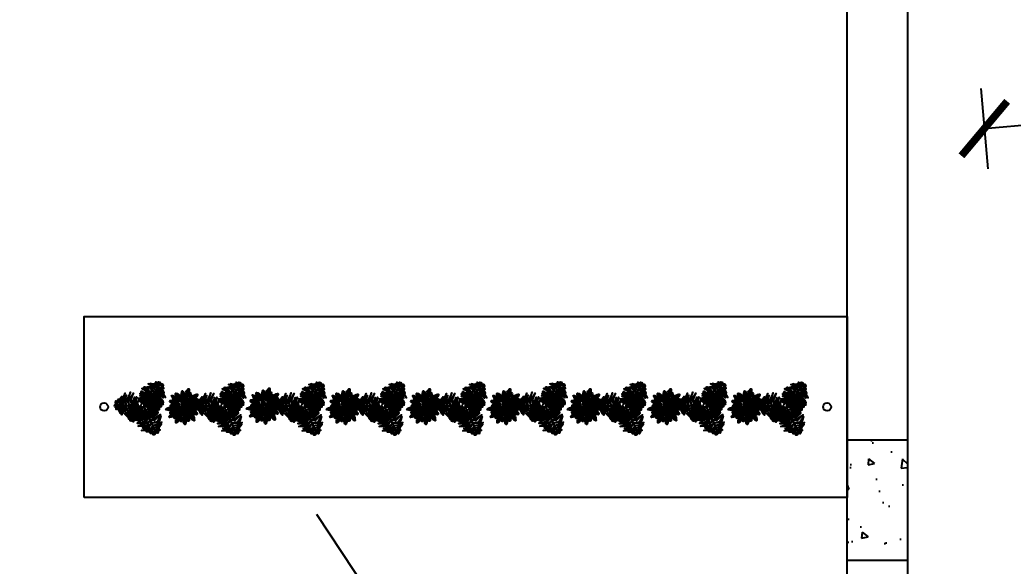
# Model space of a CAD drawing. Header units: metres. Extents: x 97 to 197, y 104 to 205.
# Drawn here: x 125.87 to 128.338, y 114.172 to 115.53 of the extents above; entities that cross this region are included whole.
import ezdxf

# ---------------------------------------------------------------- set-up
doc = ezdxf.new("R2010")
doc.units = ezdxf.units.M
doc.linetypes.add('Projeção', pattern=[3.96875, 2.38125, -1.5875])
doc.layers.get('0').update_dxf_attribs({"plot": 0})
doc.layers.add('01-Defpoints', color=7, linetype='Continuous', plot=False)
for name, color, linetype in [('1-ALV_CORTE', 5, 'Continuous'), ('13-EST_PILARES', 6, 'Continuous'), ('15-COTAS', 14, 'Continuous'), ('18-HATCH', 1, 'Continuous'), ('5-PISO', 1, 'Continuous'), ('6-VEGETAÇÃO', 104, 'Continuous'), ('7-PISO_INF', 253, 'Continuous'), ('9-PROJ_INF', 8, 'Projeção')]:
    doc.layers.add(name, color=color, linetype=linetype)
doc.styles.get("Standard").update_dxf_attribs({"font": 'arial.ttf', "height": 2.5})
doc.dimstyles.new('COTA ANOTATIVA', dxfattribs={"dimtxt": 2.5, "dimasz": 2.5, "dimexe": 2, "dimexo": 1, "dimgap": 0.5, "dimtad": 1, "dimzin": 4, "dimdsep": 46, "dimtxsty": 'Standard', "dimblk": 'ARCHTICK', "dimcen": 1, "dimclrd": 256, "dimclre": 256, "dimclrt": 256, "dimazin": 0, "dimtfac": 1, "dimtofl": 0, "dimtmove": 1, "dimatfit": 3, "dimldrblk": 'DOT', "dimfxl": 2, "dimfxlon": 1, "dimtolj": 1, "dimtzin": 0, "dimarcsym": 0})

# ---------------------------------------------------------------- blocks, each defined once
blk = doc.blocks.new('*U51')
at = {"layer": '5-PISO', "ltscale": 0.1}
blk.add_circle((0.0563, 0), 0.01, dxfattribs=at)
blk = doc.blocks.new('*U52')
at = {"layer": '1-ALV_CORTE', "color": 0, "linetype": 'ByBlock', "lineweight": -2, "transparency": 16777216}
for p in [(0.4533, -3.7), (0.5531, -3.7), (0.6529, -3.7), (0.7527, -3.7), (0.8526, -3.7), (0.9524, -3.7), (1.0522, -3.7), (1.1521, -3.7), (1.2519, -3.7), (1.3517, -3.7), (1.4516, -3.7), (1.5514, -3.7), (1.6512, -3.7), (1.7511, -3.7), (1.8509, -3.7), (1.9507, -3.7), (2.0506, -3.7), (2.1504, -3.7), (2.2502, -3.7)]:
    blk.add_blockref('*U51', p, dxfattribs=at)
blk = doc.blocks.new('A$C5E6B4C6F')
at = {"layer": '6-VEGETAÇÃO', "color": 76}
for points in [[(1.617, 1.726, -2.033), (1.464, 1.918, -2.092), (1.33, 1.988, -2.139), (1.499, 1.959, -2.083)], [(1.678, 1.813, -2.089), (1.51, 1.965, -2.183), (1.405, 2.011, -2.201), (1.562, 1.992, -2.214)], [(1.721, 1.874, -2.146), (1.59, 2.021, -2.244), (1.711, 1.971, -2.224)], [(1.777, 1.953, -2.259), (1.674, 2.021, -2.303), (1.628, 2.076, -2.362), (1.733, 2.028, -2.352)], [(1.806, 1.994, -2.342), (1.736, 2.07, -2.421), (1.789, 2.063, -2.443)], [(1.752, 1.917, -2.19), (1.76, 1.917, -2.19), (1.824, 2.009, -2.376), (1.817, 2.009, -2.376)], [(1.807, 1.996, -2.35), (1.927, 1.923, -2.425), (1.888, 1.979, -2.436)], [(0.357, 1.156, -2.032), (0.303, 1.302, -2.064), (0.415, 1.63, -2.175), (0.231, 1.292, -2.049)], [(0.595, 1.14, -2.069), (0.539, 1.339, -2.115), (0.629, 1.659, -2.22), (0.475, 1.345, -2.105)], [(0.708, 1.124, -2.084), (0.662, 1.376, -2.146), (0.747, 1.632, -2.233), (0.591, 1.377, -2.135)], [(1.482, 1.535, -2.067), (1.345, 1.656, -2.117), (1.097, 1.789, -2.205), (1.417, 1.703, -2.096)], [(1.557, 1.641, -2.048), (1.395, 1.82, -2.109), (1.136, 1.834, -2.194), (1.405, 1.9, -2.11)], [(1.207, 1.531, -0.981), (1.324, 1.574, -0.958), (1.424, 1.573, -1.089), (1.316, 1.62, -0.901)], [(1.395, 1.411, -2.091), (1.402, 1.411, -2.091), (1.64, 1.748, -2.031), (1.632, 1.748, -2.031)], [(1.556, 1.648, -2.048), (1.774, 1.585, -2.101), (1.908, 1.441, -2.163), (1.78, 1.66, -2.08)], [(1.629, 1.743, -2.032), (1.782, 1.718, -2.064), (2.011, 1.456, -2.175), (1.809, 1.784, -2.049)], [(1.633, 1.748, -2.029), (1.64, 1.748, -2.029), (1.76, 1.917, -2.19), (1.752, 1.917, -2.19)], [(1.691, 1.821, -2.104), (1.846, 1.789, -2.2), (1.954, 1.636, -2.209), (1.866, 1.836, -2.236)], [(1.778, 1.935, -2.243), (1.871, 1.881, -2.305), (1.934, 1.803, -2.299), (1.865, 1.938, -2.361)], [(0.052, 1.184, -2.342), (0.02, 1.085, -2.421), (0, 1.135, -2.443)], [(0.049, 1.184, -2.35), (0.052, 1.325, -2.425), (0.023, 1.263, -2.436)], [(0.145, 1.176, -2.19), (0.152, 1.176, -2.19), (0.041, 1.186, -2.376), (0.033, 1.186, -2.376)], [(0.102, 1.18, -2.259), (0.094, 1.057, -2.303), (0.07, 0.989, -2.362), (0.058, 1.103, -2.352)], [(0.117, 1.189, -2.243), (0.117, 1.297, -2.305), (0.153, 1.391, -2.299), (0.07, 1.263, -2.361)], [(0.351, 1.157, -2.029), (0.358, 1.157, -2.029), (0.152, 1.176, -2.19), (0.145, 1.176, -2.19)], [(0.259, 1.171, -2.104), (0.209, 1.321, -2.2), (0.288, 1.491, -2.209), (0.158, 1.315, -2.236)], [(0.475, 1.141, -2.048), (0.422, 1.361, -2.101), (0.479, 1.549, -2.163), (0.353, 1.329, -2.08)], [(0.796, 1.116, -2.149), (0.756, 1.287, -2.126), (0.781, 1.468, -2.215), (0.703, 1.281, -2.034)], [(1.196, 1.453, -1.072), (1.373, 1.5, -1.059), (1.421, 1.484, -1.129), (1.346, 1.542, -1.001)], [(1.502, 1.177, -1.5), (1.501, 1.373, -1.508), (1.382, 1.522, -1.658), (1.541, 1.415, -1.461)], [(1.426, 1.455, -2.084), (1.667, 1.369, -2.146), (1.847, 1.168, -2.233), (1.703, 1.43, -2.135)], [(1.496, 1.546, -2.069), (1.696, 1.494, -2.115), (1.929, 1.256, -2.22), (1.734, 1.547, -2.105)], [(1.567, 1.195, -1.421), (1.577, 1.394, -1.416), (1.543, 1.509, -1.462), (1.612, 1.399, -1.373)], [(1.582, 1.199, -1.406), (1.664, 1.106, -1.383), (1.707, 0.838, -1.514), (1.704, 1.13, -1.326)], [(1.652, 1.219, -1.388), (1.644, 1.403, -1.435), (1.609, 1.487, -1.463), (1.691, 1.394, -1.423)], [(0.198, 1.171, -2.146), (0.136, 0.983, -2.244), (0.119, 1.114, -2.224)], [(0.272, 1.164, -2.089), (0.224, 0.942, -2.183), (0.237, 0.829, -2.201), (0.175, 0.974, -2.214)], [(0.379, 1.154, -2.033), (0.289, 0.926, -2.092), (0.295, 0.774, -2.139), (0.235, 0.936, -2.083)], [(0.481, 1.145, -2.048), (0.407, 0.915, -2.109), (0.525, 0.683, -2.194), (0.333, 0.884, -2.11)], [(0.762, 1.119, -2.091), (0.769, 1.119, -2.091), (0.359, 1.157, -2.031), (0.351, 1.157, -2.031)], [(0.611, 1.133, -2.067), (0.575, 0.954, -2.117), (0.583, 0.673, -2.205), (0.497, 0.993, -2.096)], [(1.395, 0.579, -2.067), (1.568, 0.638, -2.117), (1.807, 0.786, -2.205), (1.573, 0.551, -2.096)], [(1.354, 0.668, -2.084), (1.159, 0.502, -2.146), (0.894, 0.447, -2.233), (1.193, 0.441, -2.135)], [(1.397, 0.562, -2.069), (1.252, 0.414, -2.115), (0.93, 0.332, -2.22), (1.279, 0.356, -2.105)], [(1.456, 0.458, -2.048), (1.292, 0.302, -2.101), (1.1, 0.258, -2.163), (1.354, 0.259, -2.08)], [(1.331, 0.717, -2.091), (1.339, 0.717, -2.091), (1.511, 0.343, -2.031), (1.504, 0.343, -2.031)], [(1.449, 0.461, -2.048), (1.685, 0.512, -2.109), (1.827, 0.73, -2.194), (1.749, 0.463, -2.11)], [(1.492, 0.368, -2.033), (1.735, 0.404, -2.092), (1.863, 0.485, -2.139), (1.753, 0.353, -2.083)], [(1.537, 0.27, -2.089), (1.753, 0.34, -2.183), (1.845, 0.408, -2.201), (1.75, 0.282, -2.214)], [(1.502, 0.348, -2.032), (1.403, 0.228, -2.064), (1.062, 0.161, -2.175), (1.447, 0.171, -2.049)], [(1.538, 0.256, -2.104), (1.433, 0.138, -2.2), (1.246, 0.121, -2.209), (1.463, 0.097, -2.236)], [(1.593, 0.124, -2.243), (1.5, 0.07, -2.305), (1.4, 0.054, -2.299), (1.552, 0.046, -2.361)], [(1.504, 0.342, -2.029), (1.511, 0.342, -2.029), (1.598, 0.154, -2.19), (1.591, 0.154, -2.19)], [(1.631, 0.067, -2.35), (1.508, 0, -2.425), (1.576, 0.006, -2.436)], [(1.568, 0.203, -2.146), (1.762, 0.243, -2.244), (1.657, 0.163, -2.224)], [(1.591, 0.154, -2.19), (1.598, 0.154, -2.19), (1.645, 0.053, -2.376), (1.638, 0.053, -2.376)], [(1.609, 0.115, -2.259), (1.719, 0.17, -2.303), (1.79, 0.183, -2.362), (1.697, 0.116, -2.352)], [(1.63, 0.07, -2.342), (1.731, 0.092, -2.421), (1.698, 0.049, -2.443)]]:
    blk.add_3dface(points, dxfattribs=at)
at = {"layer": '6-VEGETAÇÃO'}
for points in [[(1.199, 1.449, -1.075), (1.016, 1.518, -1.083), (0.994, 1.522, -1.233), (1.09, 1.57, -1.036)], [(1.206, 1.516, -0.996), (1.024, 1.596, -0.991), (1.003, 1.606, -1.037), (1.032, 1.631, -0.948)], [(1.214, 1.604, -0.963), (1.039, 1.663, -1.01), (1.047, 1.66, -1.038), (1.065, 1.703, -0.998)], [(1.372, 1.379, -2.153), (1.289, 1.475, -2.153), (1.073, 1.642, -2.248), (1.268, 1.547, -2.101)], [(1.23, 1.762, -0.967), (1.133, 1.78, -1), (1.08, 1.812, -1.029), (1.171, 1.816, -1.007)], [(1.41, 1.433, -2.085), (1.238, 1.599, -2.149), (1.14, 1.664, -2.184), (1.367, 1.566, -2.106)], [(1.235, 1.816, -0.991), (1.158, 1.859, -1.031), (1.199, 1.877, -1.03)], [(1.208, 1.535, -0.975), (1.215, 1.535, -0.975), (1.233, 1.716, -0.948), (1.226, 1.716, -0.948)], [(1.22, 1.616, -0.965), (1.342, 1.671, -0.989), (1.417, 1.659, -1.037), (1.338, 1.715, -0.98)], [(1.226, 1.716, -0.948), (1.233, 1.716, -0.948), (1.245, 1.837, -1.002), (1.238, 1.837, -1.002)], [(1.237, 1.748, -0.966), (1.325, 1.761, -1.002), (1.351, 1.746, -1.016), (1.299, 1.807, -1.012)], [(0.955, 0.903, -1.59), (0.806, 0.977, -1.573), (0.644, 1.183, -1.686), (0.774, 0.949, -1.523)], [(1.014, 0.95, -1.677), (0.836, 1.056, -1.674), (0.712, 1.227, -1.775), (0.805, 1.022, -1.619)], [(0.876, 1.104, -2.283), (0.841, 1.252, -2.262), (0.872, 1.481, -2.373), (0.804, 1.331, -2.219)], [(1.069, 0.994, -1.927), (0.971, 1.061, -1.881), (0.833, 1.185, -1.964), (0.915, 1.092, -1.822)], [(0.949, 1.102, -2.406), (0.922, 1.223, -2.391), (0.948, 1.371, -2.474), (0.888, 1.232, -2.335)], [(1.191, 1.364, -1.175), (1.049, 1.403, -1.197), (0.924, 1.423, -1.28), (1.079, 1.451, -1.128)], [(1.18, 1.253, -1.362), (1.084, 1.284, -1.342), (0.937, 1.329, -1.4), (1.039, 1.307, -1.275)], [(1.183, 1.282, -1.27), (0.999, 1.341, -1.291), (0.973, 1.349, -1.318), (1.1, 1.353, -1.229)], [(1.178, 1.229, -1.509), (1.095, 1.259, -1.473), (1.001, 1.293, -1.507), (1.108, 1.268, -1.395)], [(1.175, 1.208, -1.643), (1.093, 1.24, -1.593), (1.034, 1.269, -1.595), (1.098, 1.25, -1.522)], [(1.325, 1.313, -2.288), (1.259, 1.405, -2.271), (1.1, 1.534, -2.333), (1.296, 1.428, -2.198)], [(1.283, 1.253, -2.41), (1.221, 1.351, -2.381), (1.104, 1.463, -2.408), (1.248, 1.379, -2.316)], [(1.172, 1.174, -1.86), (1.18, 1.174, -1.86), (1.172, 1.1, -2.56), (1.165, 1.1, -2.56)], [(1.172, 1.174, -1.86), (1.18, 1.174, -1.86), (1.189, 1.265, -1.292), (1.181, 1.265, -1.292)], [(1.174, 1.231, -1.502), (1.225, 1.249, -1.456), (1.41, 1.25, -1.539), (1.287, 1.263, -1.397)], [(1.176, 1.21, -1.636), (1.205, 1.224, -1.601), (1.326, 1.223, -1.667), (1.211, 1.234, -1.539)], [(1.18, 1.255, -1.355), (1.249, 1.275, -1.303), (1.396, 1.276, -1.37), (1.242, 1.29, -1.204)], [(1.181, 1.265, -1.292), (1.189, 1.265, -1.292), (1.215, 1.535, -0.976), (1.208, 1.535, -0.976)], [(1.185, 1.3, -1.252), (1.387, 1.343, -1.249), (1.49, 1.314, -1.35), (1.387, 1.39, -1.194)], [(1.196, 1.375, -1.165), (1.356, 1.422, -1.148), (1.511, 1.392, -1.261), (1.36, 1.464, -1.098)], [(1.215, 1.156, -2.61), (1.222, 1.156, -2.61), (1.402, 1.411, -2.09), (1.395, 1.411, -2.09)], [(1.269, 1.113, -2.068), (1.269, 1.202, -2.018), (1.257, 1.332, -2.02), (1.28, 1.2, -1.947)], [(1.289, 1.119, -1.934), (1.287, 1.207, -1.898), (1.267, 1.371, -1.932), (1.3, 1.197, -1.82)], [(1.312, 1.125, -1.787), (1.306, 1.226, -1.767), (1.278, 1.444, -1.825), (1.313, 1.276, -1.7)], [(1.286, 1.257, -2.406), (1.405, 1.22, -2.391), (1.52, 1.124, -2.474), (1.429, 1.246, -2.335)], [(1.341, 1.133, -1.695), (1.329, 1.325, -1.716), (1.31, 1.418, -1.743), (1.377, 1.236, -1.654)], [(1.324, 1.32, -2.283), (1.47, 1.276, -2.262), (1.653, 1.135, -2.373), (1.557, 1.269, -2.219)], [(1.324, 1.128, -1.717), (1.331, 1.128, -1.717), (1.593, 1.2, -1.401), (1.585, 1.2, -1.401)], [(1.42, 1.155, -1.6), (1.405, 1.302, -1.622), (1.344, 1.516, -1.705), (1.461, 1.291, -1.553)], [(1.375, 1.383, -2.149), (1.543, 1.333, -2.126), (1.687, 1.221, -2.215), (1.565, 1.381, -2.034)], [(1.505, 1.182, -1.497), (1.612, 1.034, -1.484), (1.64, 0.882, -1.554), (1.642, 1.074, -1.426)], [(1.585, 1.2, -1.4), (1.593, 1.2, -1.4), (1.768, 1.249, -1.373), (1.761, 1.249, -1.373)], [(1.666, 1.218, -1.39), (1.761, 1.124, -1.414), (1.759, 0.977, -1.462), (1.801, 1.144, -1.405)], [(1.715, 1.236, -1.379), (1.726, 1.399, -1.416), (1.768, 1.304, -1.384)], [(1.761, 1.249, -1.373), (1.768, 1.249, -1.373), (1.886, 1.281, -1.427), (1.878, 1.281, -1.427)], [(1.805, 1.261, -1.392), (1.787, 1.358, -1.425), (1.798, 1.419, -1.454), (1.834, 1.335, -1.432)], [(1.795, 1.249, -1.391), (1.838, 1.172, -1.427), (1.839, 1.092, -1.441), (1.872, 1.213, -1.437)], [(1.858, 1.276, -1.416), (1.87, 1.363, -1.456), (1.902, 1.332, -1.455)], [(1.862, 1.277, -1.42), (1.915, 1.175, -1.465), (1.92, 1.23, -1.458)], [(0.841, 0.796, -1.406), (0.726, 0.843, -1.383), (0.569, 1.065, -1.514), (0.701, 0.804, -1.326)], [(0.775, 0.742, -1.39), (0.647, 0.784, -1.414), (0.584, 0.917, -1.462), (0.621, 0.749, -1.405)], [(0.735, 1.122, -2.085), (0.678, 0.89, -2.149), (0.67, 0.773, -2.184), (0.642, 1.017, -2.106)], [(0.903, 0.846, -1.497), (0.741, 0.931, -1.484), (0.648, 1.055, -1.554), (0.731, 0.882, -1.426)], [(0.839, 0.794, -1.4), (0.846, 0.794, -1.4), (0.71, 0.672, -1.373), (0.703, 0.672, -1.373)], [(0.801, 1.116, -2.153), (0.759, 0.996, -2.153), (0.723, 0.725, -2.248), (0.708, 0.941, -2.101)], [(1.072, 1.091, -2.61), (1.08, 1.091, -2.61), (0.769, 1.119, -2.09), (0.762, 1.119, -2.09)], [(0.881, 1.108, -2.288), (0.835, 1.005, -2.271), (0.803, 0.803, -2.333), (0.797, 1.025, -2.198)], [(1.048, 0.981, -1.78), (0.935, 1.058, -1.728), (0.826, 1.156, -1.795), (0.93, 1.042, -1.629)], [(1.041, 0.974, -1.717), (1.049, 0.974, -1.717), (0.846, 0.794, -1.401), (0.839, 0.794, -1.401)], [(0.853, 0.806, -1.421), (0.932, 0.624, -1.416), (1.014, 0.536, -1.462), (0.903, 0.604, -1.373)], [(0.954, 1.101, -2.41), (0.9, 0.999, -2.381), (0.862, 0.841, -2.408), (0.863, 1.008, -2.316)], [(0.903, 0.851, -1.5), (0.99, 0.676, -1.508), (1.164, 0.595, -1.658), (0.973, 0.621, -1.461)], [(1.082, 1.011, -2.061), (1.002, 1.066, -2.026), (0.914, 1.148, -2.092), (0.991, 1.062, -1.964)], [(1.287, 0.824, -2.283), (1.176, 0.719, -2.262), (0.963, 0.632, -2.373), (1.127, 0.648, -2.219)], [(0.967, 0.908, -1.6), (1.045, 0.782, -1.622), (1.195, 0.618, -1.705), (0.99, 0.768, -1.553)], [(1.252, 0.888, -2.406), (1.161, 0.804, -2.391), (1.019, 0.752, -2.474), (1.171, 0.77, -2.335)], [(1.028, 0.962, -1.695), (1.124, 0.795, -1.716), (1.182, 0.721, -1.743), (1.041, 0.854, -1.654)], [(1.109, 1.035, -2.285), (1.117, 1.035, -2.285), (1.049, 0.974, -1.717), (1.041, 0.974, -1.717)], [(1.05, 0.982, -1.787), (1.1, 0.895, -1.767), (1.222, 0.711, -1.825), (1.117, 0.847, -1.7)], [(1.068, 0.998, -1.934), (1.109, 0.92, -1.898), (1.199, 0.782, -1.932), (1.093, 0.923, -1.82)], [(1.072, 1.091, -2.61), (1.08, 1.091, -2.61), (1.17, 1.082, -3.235), (1.163, 1.082, -3.235)], [(1.084, 1.012, -2.068), (1.123, 0.933, -2.018), (1.192, 0.821, -2.02), (1.112, 0.929, -1.947)], [(1.109, 1.035, -2.285), (1.117, 1.035, -2.285), (1.172, 1.084, -2.985), (1.164, 1.084, -2.985)], [(1.215, 1.156, -2.61), (1.222, 1.156, -2.61), (1.17, 1.082, -3.235), (1.163, 1.082, -3.235)], [(1.2, 1, -2.61), (1.208, 1, -2.61), (1.17, 1.082, -3.235), (1.163, 1.082, -3.235)], [(1.236, 1.104, -2.285), (1.243, 1.104, -2.285), (1.172, 1.084, -2.985), (1.164, 1.084, -2.985)], [(1.2, 1, -2.61), (1.208, 1, -2.61), (1.339, 0.717, -2.09), (1.331, 0.717, -2.09)], [(1.236, 1.104, -2.285), (1.243, 1.104, -2.285), (1.331, 1.128, -1.717), (1.324, 1.128, -1.717)], [(1.25, 0.893, -2.41), (1.366, 0.897, -2.381), (1.522, 0.943, -2.408), (1.377, 0.861, -2.316)], [(1.271, 1.114, -2.061), (1.318, 1.029, -2.026), (1.361, 0.916, -2.092), (1.33, 1.027, -1.964)], [(1.281, 0.826, -2.288), (1.393, 0.838, -2.271), (1.584, 0.911, -2.333), (1.395, 0.794, -2.198)], [(1.29, 1.123, -1.927), (1.348, 1.019, -1.881), (1.417, 0.847, -1.964), (1.384, 0.967, -1.822)], [(1.315, 1.126, -1.78), (1.381, 1.006, -1.728), (1.435, 0.87, -1.795), (1.393, 1.018, -1.629)], [(1.315, 0.753, -2.153), (1.439, 0.777, -2.153), (1.692, 0.881, -2.248), (1.512, 0.759, -2.101)], [(1.343, 0.692, -2.085), (1.572, 0.759, -2.149), (1.677, 0.811, -2.184), (1.479, 0.664, -2.106)], [(1.358, 1.138, -1.677), (1.471, 0.964, -1.674), (1.506, 0.756, -1.775), (1.514, 0.981, -1.619)], [(1.432, 1.154, -1.59), (1.533, 1.021, -1.573), (1.587, 0.765, -1.686), (1.574, 1.032, -1.523)], [(0.625, 0.603, -1.42), (0.532, 0.67, -1.465), (0.552, 0.619, -1.458)], [(0.673, 0.657, -1.391), (0.599, 0.707, -1.427), (0.563, 0.778, -1.441), (0.587, 0.655, -1.437)], [(0.703, 0.673, -1.373), (0.71, 0.673, -1.373), (0.619, 0.591, -1.427), (0.612, 0.591, -1.427)], [(0.628, 0.605, -1.416), (0.656, 0.522, -1.456), (0.614, 0.535, -1.455)], [(0.668, 0.642, -1.392), (0.728, 0.563, -1.425), (0.745, 0.503, -1.454), (0.675, 0.562, -1.432)], [(0.738, 0.704, -1.379), (0.8, 0.553, -1.416), (0.721, 0.619, -1.384)], [(0.787, 0.747, -1.388), (0.876, 0.585, -1.435), (0.944, 0.526, -1.463), (0.829, 0.573, -1.423)], [(1.317, 0.748, -2.149), (1.189, 0.628, -2.126), (1.02, 0.559, -2.215), (1.22, 0.585, -2.034)]]:
    blk.add_3dface(points, dxfattribs=at)
blk = doc.blocks.new('A$C67B00017')
at = {"layer": '6-VEGETAÇÃO', "color": 153}
for p, q in [((0.656, 2.047), (0.587, 2.057)), ((0.687, 1.99), (0.596, 1.999)), ((0.721, 1.914), (0.606, 1.927)), ((0.662, 2.14), (0.661, 2.077)), ((0.703, 2.103), (0.703, 2.003)), ((0.744, 2.051), (0.737, 1.925)), ((0.785, 1.97), (0.754, 1.871)), ((0.925, 1.914), (0.844, 1.95)), ((0.964, 2.027), (0.942, 1.948)), ((1.002, 1.966), (0.967, 1.844)), ((1.12, 1.971), (1.019, 2.037)), ((1.126, 2.026), (1.03, 2.092)), ((1.132, 2.109), (1.055, 2.16)), ((1.131, 2.174), (1.075, 2.216)), ((1.18, 1.961), (1.129, 1.936)), ((1.208, 2.045), (1.134, 1.973)), ((1.21, 2.136), (1.145, 2.028)), ((1.18, 2.254), (1.15, 2.198)), ((1.199, 2.201), (1.151, 2.113)), ((1.166, 1.919), (1.211, 1.764)), ((1.202, 1.994), (1.231, 1.871)), ((1.243, 2.053), (1.261, 1.974)), ((1.276, 1.939), (1.36, 1.971)), ((1.484, 1.896), (1.424, 2.001)), ((1.514, 1.943), (1.459, 2.045)), ((1.596, 1.922), (1.497, 1.892)), ((1.557, 2.014), (1.512, 2.094)), ((1.639, 2.003), (1.532, 1.936)), ((1.586, 2.073), (1.554, 2.135)), ((1.659, 2.066), (1.576, 2.009)), ((1.665, 2.122), (1.613, 2.085)), ((0.296, 1.706), (0.23, 1.681)), ((0.256, 1.79), (0.286, 1.734)), ((0.35, 1.671), (0.266, 1.635)), ((0.416, 1.621), (0.309, 1.577)), ((0.31, 1.778), (0.358, 1.69)), ((0.401, 1.393), (0.327, 1.344)), ((0.328, 1.487), (0.382, 1.425)), ((0.46, 1.585), (0.349, 1.537)), ((0.37, 1.752), (0.426, 1.637)), ((0.479, 1.364), (0.384, 1.296)), ((0.4, 1.486), (0.483, 1.39)), ((0.446, 1.7), (0.465, 1.598)), ((0.575, 1.32), (0.454, 1.236)), ((0.482, 1.47), (0.582, 1.344)), ((0.501, 1.63), (0.493, 1.574)), ((0.602, 1.725), (0.513, 1.718)), ((0.639, 1.288), (0.514, 1.198)), ((0.529, 1.576), (0.526, 1.546)), ((0.657, 1.662), (0.541, 1.648)), ((0.719, 1.577), (0.573, 1.562)), ((0.584, 1.842), (0.601, 1.763)), ((0.59, 1.427), (0.642, 1.306)), ((0.759, 1.518), (0.607, 1.5)), ((0.742, 1.862), (0.622, 1.874)), ((0.646, 1.807), (0.672, 1.682)), ((0.677, 1.356), (0.684, 1.284)), ((0.781, 1.48), (0.678, 1.45)), ((0.71, 1.754), (0.737, 1.594)), ((0.728, 1.296), (0.731, 1.258)), ((0.812, 1.431), (0.744, 1.413)), ((0.8, 1.883), (0.767, 1.837)), ((0.784, 1.663), (0.771, 1.532)), ((0.799, 1.821), (0.782, 1.797)), ((0.826, 1.559), (0.797, 1.493)), ((0.876, 1.406), (0.821, 1.404)), ((0.959, 1.729), (0.823, 1.784)), ((0.968, 1.658), (0.824, 1.713)), ((0.841, 1.482), (0.826, 1.447)), ((0.944, 1.833), (0.835, 1.875)), ((0.908, 1.366), (0.836, 1.361)), ((0.945, 1.312), (0.854, 1.306)), ((0.868, 1.479), (0.876, 1.43)), ((0.905, 1.456), (0.918, 1.379)), ((0.944, 1.422), (0.956, 1.323)), ((0.987, 1.364), (0.976, 1.283)), ((1.034, 1.889), (0.983, 1.736)), ((1.057, 1.775), (0.984, 1.665)), ((1.045, 1.663), (0.989, 1.618)), ((1.01, 1.298), (0.991, 1.258)), ((1.023, 1.588), (0.993, 1.564)), ((1.086, 1.367), (1.011, 1.425)), ((1.094, 1.41), (1.023, 1.467)), ((1.104, 1.475), (1.047, 1.519)), ((1.107, 1.526), (1.065, 1.562)), ((1.106, 1.315), (1.084, 1.306)), ((1.133, 1.356), (1.091, 1.339)), ((1.16, 1.42), (1.097, 1.368)), ((1.167, 1.492), (1.109, 1.41)), ((1.162, 1.543), (1.119, 1.477)), ((1.15, 1.907), (1.123, 1.894)), ((1.15, 1.585), (1.123, 1.543)), ((1.139, 1.805), (1.207, 1.693)), ((1.146, 1.693), (1.2, 1.646)), ((1.164, 1.617), (1.193, 1.592)), ((1.223, 1.685), (1.368, 1.733)), ((1.234, 1.755), (1.373, 1.804)), ((1.254, 1.859), (1.365, 1.896)), ((1.281, 1.498), (1.293, 1.461)), ((1.304, 1.573), (1.327, 1.504)), ((1.306, 1.444), (1.372, 1.42)), ((1.341, 1.49), (1.441, 1.451)), ((1.355, 1.673), (1.356, 1.542)), ((1.366, 1.526), (1.516, 1.494)), ((1.436, 1.757), (1.396, 1.6)), ((1.412, 1.581), (1.556, 1.553)), ((1.482, 1.826), (1.452, 1.826)), ((1.505, 1.804), (1.468, 1.682)), ((1.533, 1.86), (1.476, 1.861)), ((1.482, 1.661), (1.596, 1.636)), ((1.509, 1.41), (1.517, 1.373)), ((1.527, 1.354), (1.589, 1.322)), ((1.54, 1.482), (1.555, 1.411)), ((1.541, 1.718), (1.629, 1.703)), ((1.57, 1.833), (1.546, 1.756)), ((1.568, 1.395), (1.662, 1.344)), ((1.604, 1.575), (1.588, 1.444)), ((1.597, 1.428), (1.741, 1.378)), ((1.695, 1.648), (1.635, 1.498)), ((1.649, 1.477), (1.788, 1.431)), ((1.769, 1.686), (1.717, 1.57)), ((1.746, 1.267), (1.726, 1.29)), ((1.728, 1.547), (1.838, 1.508)), ((1.806, 1.253), (1.768, 1.295)), ((1.794, 1.597), (1.88, 1.571)), ((1.799, 1.314), (1.836, 1.428)), ((1.837, 1.707), (1.804, 1.633)), ((1.894, 1.249), (1.805, 1.301)), ((1.854, 1.323), (1.891, 1.432)), ((1.983, 1.271), (1.86, 1.305)), ((1.935, 1.339), (1.963, 1.427)), ((2.042, 1.299), (1.944, 1.322)), ((1.998, 1.357), (2.022, 1.423)), ((2.087, 1.332), (2.025, 1.346)), ((0.094, 1.203), (0.149, 1.17)), ((0.171, 1.151), (0.127, 1.096)), ((0.147, 1.22), (0.233, 1.168)), ((0.236, 1.148), (0.182, 1.074)), ((0.212, 1.228), (0.318, 1.158)), ((0.318, 1.139), (0.249, 1.047)), ((0.374, 1.13), (0.303, 1.033)), ((0.304, 1.222), (0.372, 1.144)), ((0.433, 0.859), (0.353, 0.899)), ((0.371, 0.757), (0.417, 0.824)), ((0.386, 1.19), (0.409, 1.138)), ((0.506, 0.897), (0.404, 0.953)), ((0.438, 1.158), (0.45, 1.13)), ((0.442, 0.766), (0.513, 0.872)), ((0.597, 0.952), (0.467, 1.021)), ((0.514, 0.661), (0.638, 0.689)), ((0.656, 0.991), (0.522, 1.066)), ((0.522, 0.791), (0.606, 0.929)), ((0.566, 0.726), (0.725, 0.754)), ((0.676, 1.265), (0.6, 1.189)), ((0.69, 1.019), (0.606, 1.085)), ((0.624, 0.848), (0.661, 0.974)), ((0.656, 0.801), (0.787, 0.79)), ((0.659, 0.673), (0.674, 0.558)), ((0.726, 1.237), (0.676, 1.189)), ((0.737, 1.052), (0.682, 1.094)), ((0.702, 0.928), (0.7, 1.001)), ((0.743, 0.737), (0.76, 0.591)), ((0.745, 0.993), (0.745, 1.032)), ((0.76, 0.844), (0.826, 0.816)), ((0.853, 0.96), (0.799, 0.967)), ((0.801, 0.778), (0.822, 0.626)), ((0.889, 0.996), (0.818, 1.009)), ((0.836, 0.861), (0.872, 0.846)), ((0.838, 0.888), (0.851, 0.937)), ((0.839, 0.8), (0.871, 0.697)), ((0.931, 1.047), (0.842, 1.062)), ((0.958, 1.081), (0.865, 1.099)), ((0.968, 1.275), (0.874, 1.267)), ((0.877, 0.907), (0.898, 0.983)), ((0.888, 0.832), (0.906, 0.764)), ((1.042, 0.659), (0.909, 0.583)), ((0.919, 0.938), (0.941, 1.035)), ((0.968, 0.991), (0.965, 1.072)), ((0.998, 1.054), (0.982, 1.096)), ((1.01, 1.1), (1.002, 1.123)), ((1.018, 1.251), (1.007, 1.229)), ((1.048, 0.969), (1.092, 1.037)), ((1.054, 1.038), (1.089, 1.066)), ((1.087, 0.736), (1.054, 0.755)), ((1.12, 0.665), (1.057, 0.701)), ((1.148, 0.556), (1.06, 0.654)), ((1.062, 0.898), (1.093, 0.993)), ((1.067, 1.084), (1.086, 1.1)), ((1.083, 0.851), (1.103, 0.927)), ((1.102, 1.042), (1.191, 1.009)), ((1.107, 0.814), (1.12, 0.862)), ((1.108, 0.998), (1.192, 0.965)), ((1.118, 0.933), (1.185, 0.908)), ((1.13, 0.884), (1.181, 0.862)), ((1.186, 1.151), (1.181, 1.174)), ((1.221, 1.118), (1.212, 1.161)), ((1.235, 0.724), (1.249, 0.76)), ((1.28, 1.08), (1.239, 1.151)), ((1.24, 1.162), (1.31, 1.226)), ((1.253, 0.648), (1.28, 0.715)), ((1.263, 0.776), (1.33, 0.796)), ((1.295, 0.728), (1.397, 0.762)), ((1.298, 0.545), (1.307, 0.676)), ((1.318, 0.691), (1.469, 0.714)), ((1.401, 1.057), (1.343, 1.11)), ((1.344, 1.126), (1.397, 1.175)), ((1.36, 0.633), (1.506, 0.653)), ((1.393, 1.114), (1.436, 1.149)), ((1.445, 1.062), (1.408, 1.096)), ((1.521, 0.946), (1.49, 0.923)), ((1.599, 0.949), (1.542, 0.906)), ((1.585, 1.076), (1.567, 1.11)), ((1.575, 0.875), (1.593, 0.723)), ((1.71, 0.933), (1.586, 0.89)), ((1.653, 1.039), (1.621, 1.104)), ((1.642, 0.85), (1.661, 0.704)), ((1.816, 0.882), (1.655, 0.871)), ((1.665, 1.116), (1.747, 1.245)), ((1.76, 1.005), (1.668, 1.098)), ((1.736, 1.109), (1.817, 1.232)), ((1.877, 1.003), (1.738, 1.085)), ((1.739, 0.809), (1.753, 0.693)), ((1.883, 0.832), (1.755, 0.829)), ((1.813, 0.771), (1.827, 0.683)), ((1.841, 1.103), (1.904, 1.201)), ((1.959, 1.019), (1.847, 1.078)), ((1.931, 0.78), (1.85, 0.778)), ((1.924, 1.105), (1.976, 1.177)), ((2.026, 1.044), (1.954, 1.082)), ((0.48, 0.598), (0.559, 0.616)), ((0.597, 0.619), (0.605, 0.53)), ((0.731, 0.253), (0.662, 0.237)), ((0.757, 0.312), (0.667, 0.296)), ((0.784, 0.391), (0.671, 0.369)), ((0.801, 0.444), (0.683, 0.423)), ((0.744, 0.16), (0.738, 0.224)), ((0.782, 0.201), (0.774, 0.301)), ((0.818, 0.256), (0.802, 0.382)), ((0.853, 0.341), (0.813, 0.436)), ((0.86, 0.429), (0.823, 0.472)), ((0.854, 0.49), (0.835, 0.513)), ((1.045, 0.587), (0.918, 0.513)), ((1.045, 0.482), (0.944, 0.424)), ((1.039, 0.399), (0.963, 0.352)), ((1.094, 0.294), (1.06, 0.368)), ((1.143, 0.44), (1.069, 0.584)), ((1.123, 0.359), (1.07, 0.475)), ((1.169, 0.291), (1.236, 0.37)), ((1.176, 0.2), (1.231, 0.314)), ((1.189, 0.377), (1.238, 0.407)), ((1.193, 0.136), (1.232, 0.228)), ((1.214, 0.433), (1.239, 0.449)), ((1.218, 0.086), (1.242, 0.145)), ((1.25, 0.373), (1.356, 0.317)), ((1.25, 0.317), (1.351, 0.262)), ((1.252, 0.234), (1.333, 0.191)), ((1.258, 0.17), (1.319, 0.134)), ((1.375, 0.457), (1.343, 0.615)), ((1.441, 0.406), (1.41, 0.529)), ((1.425, 0.55), (1.541, 0.568)), ((1.481, 0.489), (1.57, 0.499)), ((1.504, 0.372), (1.484, 0.451)), ((1.608, 0.593), (1.621, 0.621)), ((1.619, 0.533), (1.643, 0.584)), ((1.65, 0.45), (1.662, 0.552)), ((1.672, 0.563), (1.791, 0.575)), ((1.706, 0.377), (1.688, 0.503)), ((1.702, 0.516), (1.817, 0.526)), ((1.755, 0.334), (1.737, 0.433)), ((1.75, 0.448), (1.841, 0.457)), ((1.791, 0.398), (1.861, 0.402)), ((1.803, 0.306), (1.791, 0.368))]:
    blk.add_line(p, q, dxfattribs=at)
at = {"layer": '6-VEGETAÇÃO', "color": 210}
blk.add_line((1.129, 1.243), (1.254, 1.335), dxfattribs=at)
at = {"layer": '6-VEGETAÇÃO', "color": 253}
for p, q in [((1.349, 1.061), (1.279, 1.132)), ((1.282, 1.147), (1.35, 1.207))]:
    blk.add_line(p, q, dxfattribs=at)
at = {"layer": '6-VEGETAÇÃO', "color": 153}
for points in [[(0.844, 1.366), (0.635, 1.463), (0.461, 1.83), (0.452, 1.864), (0.732, 1.759), (0.86, 1.424), (0.886, 1.342)], [(0.782, 1.732), (0.638, 1.841), (0.565, 2.152), (0.564, 2.179), (0.762, 2.052), (0.804, 1.773), (0.81, 1.706)], [(0.611, 2.125), (0.585, 2.128)], [(0.792, 1.744), (0.702, 1.978), (0.587, 2.176)], [(0.628, 2.13), (0.628, 2.161)], [(0.971, 1.485), (0.832, 1.668), (0.85, 2.074), (0.857, 2.108), (1.056, 1.883), (1.012, 1.528), (0.997, 1.443)], [(0.896, 2.025), (0.865, 2.038)], [(0.988, 1.496), (0.958, 1.813), (0.885, 2.096)], [(0.92, 2.026), (0.929, 2.063)], [(1.092, 1.837), (1.017, 2.001), (1.101, 2.309), (1.113, 2.334), (1.226, 2.128), (1.131, 1.863), (1.105, 1.801)], [(1.212, 1.512), (1.359, 1.689), (1.359, 2.095), (1.353, 2.129), (1.144, 1.914), (1.173, 1.557), (1.184, 1.471)], [(1.107, 1.843), (1.139, 2.091), (1.132, 2.321)], [(1.128, 2.264), (1.107, 2.279)], [(1.146, 2.261), (1.16, 2.288)], [(1.196, 1.524), (1.239, 1.84), (1.325, 2.119)], [(1.269, 1.383), (1.485, 1.461), (1.692, 1.811), (1.703, 1.843), (1.415, 1.764), (1.257, 1.442), (1.224, 1.362)], [(1.399, 1.789), (1.406, 1.97), (1.62, 2.207), (1.641, 2.224), (1.65, 1.989), (1.446, 1.795), (1.394, 1.751)], [(1.415, 1.788), (1.555, 1.995), (1.652, 2.203)], [(1.624, 2.154), (1.612, 2.178)], [(1.638, 2.143), (1.663, 2.161)], [(0.556, 1.489), (0.378, 1.516), (0.166, 1.754), (0.151, 1.778), (0.386, 1.76), (0.556, 1.536), (0.594, 1.48)], [(0.786, 1.196), (0.556, 1.18), (0.226, 1.417), (0.202, 1.442), (0.499, 1.486), (0.772, 1.254), (0.835, 1.195)], [(0.56, 1.505), (0.369, 1.667), (0.173, 1.786)], [(0.218, 1.753), (0.194, 1.743)], [(0.231, 1.766), (0.216, 1.792)], [(0.785, 1.216), (0.503, 1.365), (0.227, 1.459)], [(0.292, 1.43), (0.265, 1.411)], [(0.305, 1.45), (0.279, 1.478)], [(0.853, 1.384), (0.678, 1.651), (0.481, 1.867)], [(0.525, 1.809), (0.491, 1.806)], [(0.545, 1.821), (0.536, 1.858)], [(1.023, 1.19), (0.921, 1.359), (0.805, 1.497)], [(0.83, 1.461), (0.81, 1.46)], [(0.843, 1.467), (0.839, 1.491)], [(1.069, 1.267), (1.108, 1.46), (1.116, 1.641)], [(1.11, 1.597), (1.094, 1.61)], [(1.124, 1.593), (1.136, 1.613)], [(1.261, 1.402), (1.459, 1.651), (1.674, 1.848)], [(1.482, 1.298), (1.707, 1.348), (1.955, 1.67), (1.971, 1.701), (1.674, 1.657), (1.478, 1.357), (1.435, 1.283)], [(1.477, 1.317), (1.704, 1.541), (1.943, 1.709)], [(1.607, 1.809), (1.619, 1.845)], [(1.626, 1.795), (1.659, 1.789)], [(1.663, 1.304), (1.801, 1.42), (2.12, 1.423), (2.147, 1.419), (1.979, 1.253), (1.698, 1.273), (1.631, 1.282)], [(1.672, 1.291), (1.92, 1.328), (2.139, 1.397)], [(1.87, 1.678), (1.887, 1.713)], [(1.888, 1.663), (1.92, 1.653)], [(2.084, 1.385), (2.093, 1.409)], [(2.085, 1.366), (2.115, 1.36)], [(0.506, 1.097), (0.338, 1.029), (0.035, 1.127), (0.01, 1.14), (0.221, 1.244), (0.482, 1.137), (0.543, 1.108)], [(0.501, 1.112), (0.254, 1.155), (0.025, 1.158)], [(0.085, 1.17), (0.059, 1.185)], [(0.081, 1.152), (0.065, 1.131)], [(0.791, 1.1), (0.562, 1.089), (0.262, 0.815), (0.241, 0.787), (0.54, 0.778), (0.785, 1.04), (0.84, 1.106)], [(0.793, 1.08), (0.531, 0.899), (0.267, 0.773)], [(0.329, 0.81), (0.299, 0.825)], [(0.344, 0.791), (0.321, 0.76)], [(0.952, 0.864), (0.858, 0.655), (0.493, 0.476), (0.459, 0.466), (0.561, 0.748), (0.894, 0.88), (0.976, 0.907)], [(0.934, 0.874), (0.67, 0.695), (0.457, 0.496)], [(1.016, 1.172), (0.884, 1.12), (0.762, 0.9), (0.755, 0.88), (0.932, 0.934), (1.024, 1.136), (1.043, 1.185)], [(1.021, 1.16), (0.903, 1.002), (0.773, 0.877)], [(0.802, 0.911), (0.782, 0.914)], [(0.815, 0.903), (0.808, 0.88)], [(1.02, 0.831), (0.91, 0.629), (0.988, 0.23), (1, 0.198), (1.164, 0.449), (1.067, 0.794), (1.04, 0.876)], [(1.099, 1.149), (1.186, 1.036), (1.177, 0.785), (1.173, 0.764), (1.049, 0.902), (1.074, 1.122), (1.083, 1.174)], [(1.038, 0.822), (1.056, 0.503), (1.026, 0.213)], [(1.089, 1.142), (1.109, 0.946), (1.156, 0.771)], [(1.144, 1.208), (1.283, 1.234), (1.502, 1.112), (1.519, 1.098), (1.34, 1.05), (1.156, 1.173), (1.113, 1.205)], [(1.134, 0.815), (1.128, 0.791)], [(1.145, 1.196), (1.329, 1.124), (1.505, 1.086)], [(1.148, 0.815), (1.167, 0.807)], [(1.229, 0.84), (1.44, 0.749), (1.626, 0.388), (1.636, 0.355), (1.353, 0.451), (1.214, 0.782), (1.185, 0.863)], [(1.22, 0.821), (1.403, 0.561), (1.607, 0.351)], [(1.408, 0.922), (1.551, 0.742), (1.949, 0.658), (1.983, 0.657), (1.815, 0.905), (1.46, 0.951), (1.374, 0.957)], [(1.423, 0.935), (1.723, 0.827), (1.979, 0.686)], [(1.494, 1.148), (1.702, 1.247), (2.095, 1.146), (2.127, 1.131), (1.867, 0.983), (1.528, 1.099), (1.448, 1.131)], [(1.456, 1.086), (1.475, 1.071)], [(1.463, 1.099), (1.478, 1.113)], [(1.502, 1.13), (1.819, 1.094), (2.11, 1.107)], [(1.609, 0.684), (1.77, 0.604), (1.9, 0.312), (1.906, 0.286), (1.688, 0.374), (1.594, 0.639), (1.576, 0.704)], [(1.601, 0.67), (1.733, 0.458), (1.883, 0.284)], [(1.913, 0.715), (1.918, 0.682)], [(1.92, 0.738), (1.958, 0.738)], [(2.034, 1.087), (2.069, 1.07)], [(2.039, 1.11), (2.057, 1.138)], [(0.501, 0.56), (0.464, 0.551)], [(0.513, 0.54), (0.516, 0.507)], [(0.83, 0.577), (0.695, 0.457), (0.649, 0.141), (0.65, 0.114), (0.836, 0.257), (0.855, 0.538), (0.856, 0.606)], [(0.692, 0.172), (0.666, 0.166)], [(0.841, 0.566), (0.771, 0.326), (0.672, 0.119)], [(0.71, 0.168), (0.712, 0.137)], [(1.027, 0.285), (0.998, 0.267)], [(1.05, 0.288), (1.065, 0.252)], [(1.264, 0.509), (1.355, 0.353), (1.302, 0.038), (1.293, 0.012), (1.159, 0.206), (1.228, 0.479), (1.248, 0.544)], [(1.25, 0.502), (1.243, 0.251), (1.273, 0.024)], [(1.252, 0.082), (1.241, 0.054)], [(1.27, 0.08), (1.293, 0.067)], [(1.541, 0.395), (1.552, 0.358)], [(1.562, 0.407), (1.595, 0.411)]]:
    blk.add_spline(points, degree=3, dxfattribs=at)
at = {"layer": '6-VEGETAÇÃO', "color": 123}
for points in [[(1.016, 1.179), (0.89, 1.244), (0.791, 1.475), (0.787, 1.496), (0.957, 1.424), (1.028, 1.214), (1.042, 1.163)], [(1.057, 1.264), (1.008, 1.397), (1.091, 1.634), (1.102, 1.652), (1.179, 1.484), (1.089, 1.282), (1.065, 1.234)]]:
    blk.add_spline(points, degree=3, dxfattribs=at)
at = {"layer": '6-VEGETAÇÃO', "color": 210}
for points in [[(0.907, 1.497), (0.857, 1.525), (0.797, 1.557)], [(0.903, 1.502), (0.866, 1.538), (0.824, 1.631), (0.824, 1.658)], [(1.092, 1.774), (1.101, 1.705), (1.129, 1.649)], [(1.388, 1.349), (1.429, 1.354), (1.443, 1.391), (1.485, 1.405)], [(1.416, 1.368), (1.434, 1.437), (1.485, 1.46)], [(0.7, 1.141), (0.584, 1.105), (0.506, 1.109)], [(0.7, 1.141), (0.626, 1.141), (0.552, 1.141), (0.51, 1.146)], [(0.958, 0.786), (0.907, 0.703), (0.857, 0.661)], [(0.935, 0.754), (0.907, 0.68), (0.903, 0.592)], [(1.065, 1.151), (1.018, 1.077), (1.009, 1.003)], [(1.115, 1.155), (1.189, 1.077), (1.245, 1.035)], [(1.295, 0.874), (1.379, 0.924), (1.471, 0.92)], [(1.471, 0.767), (1.392, 0.846), (1.314, 0.86)]]:
    blk.add_spline(points, degree=3, dxfattribs=at)
at = {"layer": '6-VEGETAÇÃO', "color": 210, "end_tangent": (0.950778, -0.309872)}
blk.add_spline([(0.963, 1.178), (0.875, 1.174), (0.81, 1.146)], degree=3, dxfattribs=at)
at = {"layer": '6-VEGETAÇÃO', "color": 253}
for points in [[(1.834, 0.322), (1.84, 0.292)], [(1.85, 0.33), (1.876, 0.332)]]:
    blk.add_spline(points, degree=3, dxfattribs=at)
blk = doc.blocks.new('_ArchTick')
at = {"color": 0, "linetype": 'ByBlock', "const_width": 0.15}
blk.add_lwpolyline([(-0.5, -0.5), (0.5, 0.5)], dxfattribs=at)
blk = doc.blocks.new('*D154')
at = {"layer": '01-Defpoints', "color": 0, "transparency": 16777216}
for p in [(130.7512, 115.8092), (128.2379, 115.5894), (130.7801, 115.4795)]:
    blk.add_point(p, dxfattribs=at)
at = {"layer": '15-COTAS', "lineweight": -2, "transparency": 16777216}
for p, q in [((130.7713, 115.5792), (130.7888, 115.3799)), ((128.2668, 115.2597), (130.7801, 115.4795)), ((128.2581, 115.3593), (128.2755, 115.16))]:
    blk.add_line(p, q, dxfattribs=at)
at = {"layer": '15-COTAS', "lineweight": -2, "transparency": 16777216, "xscale": 0.125, "yscale": 0.125, "zscale": 0.125}
for p, rotation in [((130.7801, 115.4795), 5.000000000000796), ((128.2668, 115.2597), 185.0000000000008)]:
    blk.add_blockref('_ArchTick', p, dxfattribs=dict(at, rotation=rotation))
at = {"layer": '15-COTAS', "transparency": 16777216, "insert": (129.5157, 115.4581), "char_height": 0.125, "attachment_point": 5, "rotation": 5}
blk.add_mtext('\\A1;2.52', dxfattribs=at)
blk = doc.blocks.new('_Dot')
at = {"color": 0, "linetype": 'ByBlock', "lineweight": -2}
blk.add_line((-0.5, 0), (-1, 0), dxfattribs=at)
at = {"color": 0, "linetype": 'ByBlock', "const_width": 0.5}
blk.add_lwpolyline([(-0.25, 0, 1), (0.25, 0, 1)], format="xyb", close=True, dxfattribs=at)

msp = doc.modelspace()

# ---------------------------------------------------------------- hatches: boundary and pattern name
at = {"layer": '18-HATCH'}
h = msp.add_hatch(dxfattribs=at)
h.set_pattern_fill('AR-CONC', color=256, scale=0.001)
h.set_pattern_definition([(320, (116.64973, 180.4618), (-0.0159391, -0.18218467), [0.01905, -0.20955]), (265, (116.64973, 180.4618), (0.19105685, 0.0352434), [0.01524, -0.1676406]), (10.45144, (116.6484, 180.44661), (0.17511775, -0.14694125), [0.01619, -0.17809024]), (316.1842, (116.70053, 180.4618), (-0.0420423, -0.27107904), [0.028575, -0.314325]), (6.63556, (116.69703, 180.4392), (0.2474261, -0.2374041), [0.024285, -0.2671356]), (261.18415, (116.70053, 180.4618), (0.2474261, -0.2374041), [0.02286, -0.2514597]), (291, (116.68783, 180.4364), (-0.1022652, -0.1516144), [0.01905, -0.20955]), (236, (116.68783, 180.4364), (0.18418797, -0.06180203), [0.01524, -0.16764]), (341.45144, (116.67931, 180.42376), (0.08192277, -0.2134164), [0.01619, -0.17808994]), (307.5, (116.64973, 180.461793), (0.08455504, -0.003088603), [0, -0.165608, 0, -0.17018, 0, -0.168275]), (277.5, (116.64973, 180.46179), (0.10018057, -0.06681966), [0, -0.097028, 0, -0.161798, 0, -0.064135]), (237.5, (116.64973, 180.518435), (-0.005728744, -0.135590595), [0, -0.0635, 0, -0.19812, 0, -0.26289]), (227.5, (116.64973, 180.54384), (0.0254265, -0.14812918), [0, -0.08255, 0, -0.131572, 0, -0.18669])])
h.paths.add_polyline_path([(128.076, 114.1862), (128.076, 114.4862), (127.926, 114.4862), (127.926, 114.1862)])

# ---------------------------------------------------------------- linework, layer by layer
at = {"layer": '1-ALV_CORTE'}
for points in [[(127.2741, 121.226), (128.046, 119.889), (130.6255, 120.1147), (131.0003, 115.831), (128.076, 115.5752), (128.076, 112.6238)], [(127.926, 112.7104), (127.926, 115.7126), (129.0252, 115.8088), (126.9875, 119.3382), (127.204, 119.4632), (127.2788, 119.3337), (127.1913, 119.2852), (129.1901, 115.8232), (130.8378, 115.9674), (130.5414, 119.3544)]]:
    msp.add_lwpolyline(points, dxfattribs=at)
at = {"layer": '13-EST_PILARES', "ltscale": 0.01}
msp.add_lwpolyline([(127.926, 114.4862), (128.076, 114.4862), (128.076, 114.1862), (127.926, 114.1862)], close=True, dxfattribs=at)
at = {"layer": '7-PISO_INF', "ltscale": 0.1}
msp.add_lwpolyline([(126.0293, 114.3422), (126.0293, 114.7922), (127.926, 114.7922), (127.926, 114.3422)], close=True, dxfattribs=at)
at = {"layer": '9-PROJ_INF'}
msp.add_line((127.926, 112.3172), (124.726, 117.1294), dxfattribs=at)

# ---------------------------------------------------------------- block references
at = {"layer": '1-ALV_CORTE'}
msp.add_blockref('*U52', (125.5696, 118.2677), dxfattribs=at)
at = {"layer": '6-VEGETAÇÃO', "xscale": 0.06324781921347601, "yscale": 0.06324781921347601, "zscale": 0.06324781921347601}
for p in [(126.1049, 114.4991, 0.1888), (126.3045, 114.4981, 0.1619), (126.5042, 114.4981, 0.1619), (126.7038, 114.4981, 0.1619), (126.9035, 114.4981, 0.1619), (127.1032, 114.4991, 0.1888), (127.3028, 114.4981, 0.1619), (127.5025, 114.4991, 0.1888), (127.7021, 114.4981, 0.1619)]:
    msp.add_blockref('A$C5E6B4C6F', p, dxfattribs=at)
at = {"layer": '6-VEGETAÇÃO', "xscale": 0.03870193363619792, "yscale": 0.03870193363619792, "zscale": 0.03870193363619792, "rotation": 125.6703905594368}
for p in [(126.3401, 114.5594), (126.5407, 114.5609, 0.0301), (126.7395, 114.5594), (126.9391, 114.5594), (127.1388, 114.5594), (127.3384, 114.5594), (127.5381, 114.5594), (127.7378, 114.5594)]:
    msp.add_blockref('A$C67B00017', p, dxfattribs=at)

# ---------------------------------------------------------------- dimensions: what is measured, and where the dimension line sits
at = {"layer": '15-COTAS'}
dim = msp.add_aligned_dim(p1=(128.2379, 115.5894), p2=(130.7512, 115.8092), distance=-0.3309, dimstyle='COTA ANOTATIVA', dxfattribs=at)
dim.commit()
dim.dimension.update_dxf_attribs({"geometry": '*D154', "text_midpoint": (129.5157, 115.4581)})

doc.saveas('drawing.dxf')
